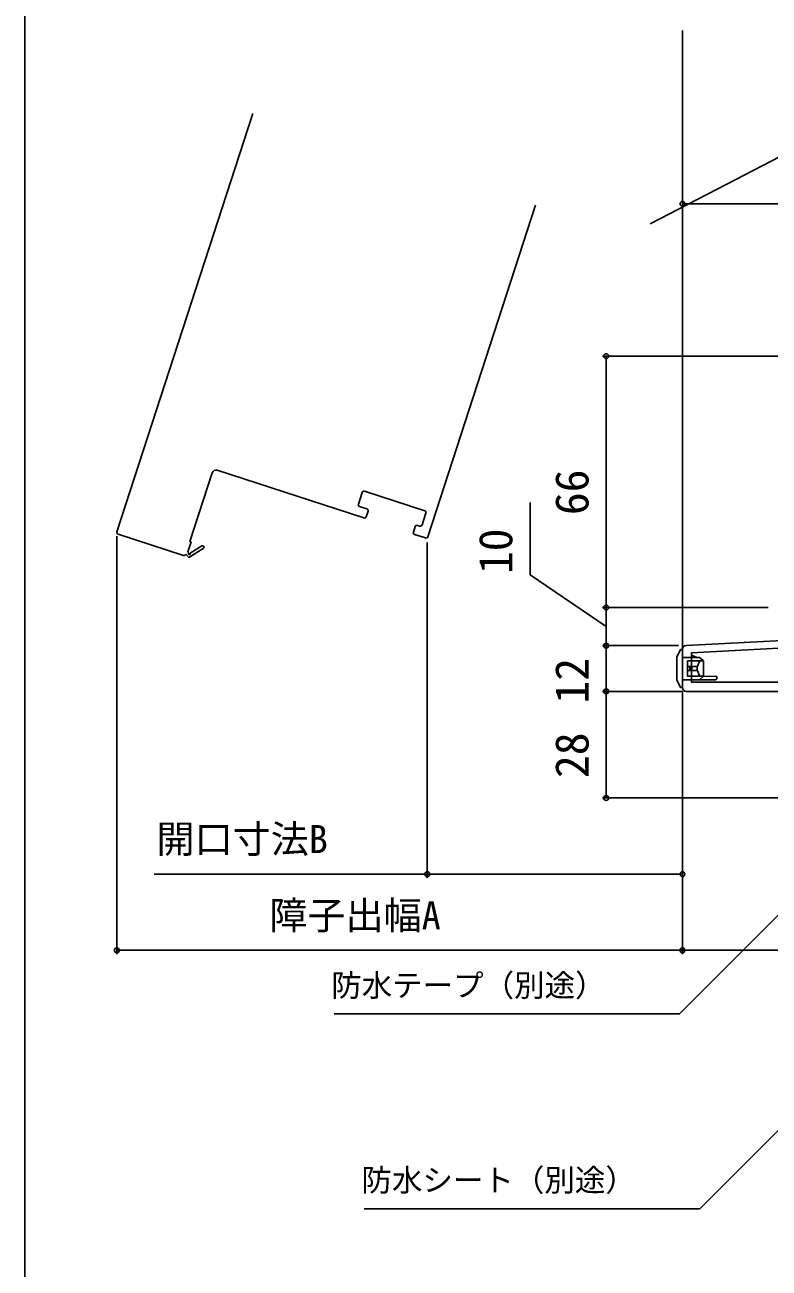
# Model space of a CAD drawing. Units: millimetres, scale not verified. Extents: x -525 to 525, y -783 to 778.
# Drawn here: x -525 to -329.7, y -108.4 to 218.1 of the extents above; entities that cross this region are included whole.
import ezdxf
from ezdxf.enums import TextEntityAlignment as Align

# ---------------------------------------------------------------- set-up
doc = ezdxf.new("R2010")
doc.units = ezdxf.units.MM
doc.header["$LTSCALE"] = 4
for name, color, linetype in [('0-2_YKK_11', 7, 'Continuous'), ('0-4_YKK_12', 2, 'Continuous'), ('0-5_YKK_13', 4, 'Continuous'), ('0-7_YKK_D', 6, 'Continuous'), ('0-8_YKK_ZWAK', 7, 'Continuous')]:
    doc.layers.add(name, color=color, linetype=linetype)
doc.styles.add('ＭＳ ゴシック', font='')
doc.styles.get('ＭＳ ゴシック').set_extended_font_data('MS Gothic')

msp = doc.modelspace()

# ---------------------------------------------------------------- linework, layer by layer
at = {"layer": '0-2_YKK_11'}
msp.add_line((-352.443, 54.12), (-352.443, 44.069), dxfattribs=at)
for points in [[(-351.443, 43.069), (-290.843, 43.069), (-290.843, 15.069), (-287.443, 15.069), (-287.443, 16.969), (-287.943, 17.469), (-288.443, 17.969), (-288.443, 43.069), (-237.443, 43.069), (-237.443, 44.569), (-224.943, 44.569), (-224.943, 43.069), (-222.443, 43.069), (-222.443, 47.069), (-237.443, 47.069), (-237.443, 99.069), (-239.243, 99.069), (-239.243, 97.069), (-247.443, 97.069), (-247.443, 93.769)], [(-301.228, 71.896), (-300.236, 66.269), (-305.043, 66.269), (-305.043, 71.626), (-304.501, 72.493), (-304.821, 73.069), (-307.443, 73.069), (-307.443, 57.428), (-351.496, 55.119)]]:
    msp.add_lwpolyline(points, dxfattribs=at)
msp.add_lwpolyline([(-307.443, 55.425), (-350.043, 53.192), (-350.043, 45.469), (-307.443, 45.469)], close=True, dxfattribs=at)
for centre, start, end in [((-351.443, 54.12), 93.00003, 180), ((-351.443, 44.069), 180.00001, 269.99999)]:
    msp.add_arc(centre, 1, start, end, dxfattribs=at)
at = {"layer": '0-4_YKK_12'}
for p, q in [((-352.443, 54.12), (-352.443, 216.569)), ((-302.498, 196.208), (-338.421, 177.508)), ((-465.147, 194.793), (-500.838, 84.946)), ((-338.421, 177.508), (-360.885, 165.814)), ((-419.239, 83.668), (-390.964, 170.689)), ((-474.555, 101.115), (-436.037, 88.6)), ((-437.488, 92.226), (-436.499, 95.269)), ((-435.869, 95.59), (-420.081, 90.46)), ((-435.265, 90.978), (-437.167, 91.596)), ((-435.407, 88.921), (-434.944, 90.348)), ((-419.76, 89.83), (-420.749, 86.787)), ((-422.58, 86.33), (-423.043, 84.904)), ((-421.379, 86.466), (-421.95, 86.651)), ((-500.517, 84.316), (-483.398, 78.753)), ((-422.722, 84.274), (-419.869, 83.347)), ((-478.596, 81.251), (-481.634, 79.378))]:
    msp.add_line(p, q, dxfattribs=at)
for points in [[(-482.014, 79.433), (-482.251, 79.695), (-481.401, 82.31), (-481.686, 82.403), (-475.815, 100.473)], [(-482.768, 79.074), (-481.995, 78.216), (-478.176, 80.57)]]:
    msp.add_lwpolyline(points, dxfattribs=at)
for centre, radius, start, end in [((-474.864, 100.164), 1, 72, 162), ((-436.023, 95.115), 0.5, 72, 162), ((-437.012, 92.071), 0.5, 162, 252), ((-435.883, 89.076), 0.5, 252, 342), ((-435.419, 90.502), 0.5, 342, 72), ((-420.236, 89.985), 0.5, 342, 72), ((-500.363, 84.791), 0.5, 162, 252), ((-422.568, 84.749), 0.5, 162, 252), ((-422.104, 86.176), 0.5, 72, 162), ((-421.225, 86.942), 0.5, 252, 342), ((-419.715, 83.822), 0.5, 252, 342), ((-483.244, 79.229), 0.5, 252, 342), ((-481.847, 79.247), 0.25, 132, 31.64297), ((-478.386, 80.91), 0.4, 301.64297, 121.64297)]:
    msp.add_arc(centre, radius, start, end, dxfattribs=at)
at = {"layer": '0-5_YKK_13'}
for p, q in [((-353.943, 52.069), (-353.026, 53.903)), ((-352.758, 54.069), (-352.73, 54.069)), ((-352.73, 54.069), (-352.443, 54.069)), ((-352.443, 54.069), (-352.443, 53.069)), ((-352.443, 53.069), (-352.443, 45.069)), ((-353.943, 52.069), (-353.943, 51.569)), ((-353.943, 46.569), (-353.943, 51.569)), ((-347.943, 51.969), (-352.443, 51.969)), ((-351.143, 51.069), (-347.707, 51.069)), ((-351.143, 50.965), (-351.143, 51.069)), ((-351.143, 50.965), (-351.143, 49.569)), ((-350.543, 49.569), (-351.143, 49.569)), ((-351.143, 49.569), (-351.143, 48.569)), ((-350.543, 49.569), (-350.543, 48.569)), ((-350.449, 49.569), (-350.543, 49.569)), ((-350.449, 49.569), (-350.256, 49.569)), ((-349.943, 49.569), (-350.256, 49.569)), ((-349.943, 49.569), (-349.943, 48.569)), ((-349.811, 49.569), (-349.943, 49.569)), ((-349.811, 49.569), (-349.629, 49.569)), ((-349.529, 49.569), (-349.629, 49.569)), ((-349.529, 49.569), (-349.384, 49.569)), ((-348.536, 49.569), (-349.384, 49.569)), ((-348.243, 51.069), (-347.943, 51.069)), ((-346.943, 51.069), (-347.943, 51.969)), ((-347.008, 51.069), (-347.707, 51.069)), ((-347.008, 51.069), (-346.943, 51.069)), ((-346.943, 51.069), (-346.943, 47.069)), ((-353.943, 46.069), (-353.943, 46.569)), ((-353.943, 46.069), (-353.026, 44.235)), ((-347.943, 46.069), (-352.443, 46.069)), ((-350.543, 48.569), (-351.143, 48.569)), ((-351.143, 48.569), (-351.143, 47.173)), ((-350.449, 48.569), (-350.543, 48.569)), ((-350.256, 48.569), (-350.449, 48.569)), ((-349.943, 48.569), (-350.256, 48.569)), ((-349.811, 48.569), (-349.943, 48.569)), ((-349.629, 48.569), (-349.811, 48.569)), ((-349.529, 48.569), (-349.629, 48.569)), ((-349.384, 48.569), (-349.529, 48.569)), ((-347.943, 47.069), (-348.243, 47.069)), ((-347.943, 46.069), (-346.943, 47.069)), ((-343.743, 46.069), (-347.943, 46.069)), ((-347.008, 47.069), (-347.707, 47.069)), ((-346.943, 47.069), (-347.008, 47.069)), ((-343.443, 46.991), (-346.991, 47.022)), ((-346.991, 47.022), (-343.443, 46.991)), ((-343.743, 46.069), (-343.443, 46.369)), ((-343.443, 46.991), (-343.443, 46.369)), ((-352.73, 44.069), (-352.758, 44.069))]:
    msp.add_line(p, q, dxfattribs=at)
for points in [[(-350.043, 51.969), (-350.043, 52.569), (-348.625, 51.969)], [(-348.536, 49.569), (-348.536, 48.569), (-349.384, 48.569)], [(-347.707, 47.069), (-351.143, 47.069), (-351.143, 47.173)], [(-352.443, 45.069), (-352.443, 44.069), (-352.73, 44.069)]]:
    msp.add_lwpolyline(points, dxfattribs=at)
for centre, radius, start, end in [((-352.758, 53.769), 0.3, 90, 153.43495), ((-349.133, 50.136), 0.823, 316.45882, 351.2011), ((-348.949, 48.093), 0.63, 3.21963, 49.12045), ((-352.758, 44.369), 0.3, 206.56505, 270)]:
    msp.add_arc(centre, radius, start, end, dxfattribs=at)
for centre, major_axis, start_param, end_param in [((-346.154, 49.069), (0, 2.9), 0.8581397, 1.2402914), ((-347.707, 50.769), (0, 0.3), 6.2831853, 7.141325), ((-346.154, 49.069), (0, 2.9), 1.9013013, 2.283453), ((-347.707, 47.369), (0, 0.3), 2.283453, 3.1415927)]:
    msp.add_ellipse(centre, major_axis=major_axis, ratio=0.789474, start_param=start_param, end_param=end_param, dxfattribs=at)
at = {"layer": '0-7_YKK_D'}
for p, q in [((-352.443, 152.069), (-352.443, 172.069)), ((-352.443, 171.069), (-237.443, 171.069)), ((-323.785, 131.069), (-373.443, 131.069)), ((-372.443, 131.069), (-372.443, 65.069)), ((-500.863, 83.791), (-500.863, -25.931)), ((-419.394, 82.192), (-419.394, -5.931)), ((-330.443, 65.069), (-373.443, 65.069)), ((-329.943, 65.069), (-373.443, 65.069)), ((-372.443, 55.068), (-372.443, 65.069)), ((-353.443, 55.069), (-373.443, 55.069)), ((-353.443, 55.068), (-373.443, 55.068)), ((-372.443, 43.069), (-372.443, 55.069)), ((-352.443, 43.069), (-373.443, 43.069)), ((-352.443, 43.069), (-373.443, 43.069)), ((-372.443, 43.069), (-372.443, 15.069)), ((-352.443, 43.069), (-352.443, -25.931)), ((-352.443, 43.069), (-352.443, -5.931)), ((-352.443, 43.069), (-352.443, -25.931)), ((-291.343, 15.069), (-373.443, 15.069)), ((-352.443, -24.931), (-500.863, -24.931)), ((-352.443, -24.931), (-287.443, -24.931))]:
    msp.add_line(p, q, dxfattribs=at)
for points in [[(-372.443, 60.068), (-392.443, 73.7), (-392.443, 92.7)], [(-291.792, 19.794), (-293.596, 17.99), (-353.211, -41.625), (-443.879, -41.625)], [(-352.443, -4.931), (-419.394, -4.931), (-491.114, -4.931)], [(-286.443, -31.347), (-288.247, -33.15), (-347.862, -92.766), (-435.973, -92.766)]]:
    msp.add_lwpolyline(points, dxfattribs=at)
for centre in [(-352.443, 171.069), (-372.443, 131.069), (-372.443, 65.069), (-372.443, 65.069), (-372.443, 55.069), (-372.443, 55.068), (-372.443, 43.069), (-372.443, 43.069), (-372.443, 15.069), (-419.394, -4.931), (-352.443, -4.931), (-500.863, -24.931), (-352.443, -24.931), (-352.443, -24.931)]:
    msp.add_circle(centre, 0.637, dxfattribs=at)
at = {"layer": '0-8_YKK_ZWAK'}
msp.add_line((-525, 747.3), (-525, -782.7), dxfattribs=at)

# ---------------------------------------------------------------- texts
at = {"layer": '0-7_YKK_D', "style": 'ＭＳ ゴシック'}
for s, p in [('66', (-374.443, 89.342)), ('10', (-394.443, 73.859)), ('12', (-374.443, 39.865)), ('28', (-374.443, 20.308))]:
    msp.add_text(s, height=8.798, rotation=90, dxfattribs=at).set_placement(p, align=Align.BOTTOM_LEFT)
for s, height, p in [('開口寸法B', 7.331, (-490.478, -1.567)), ('障子出幅A', 7.331, (-460.858, -21.624)), ('防水テープ（別途）', 5.865, (-444.617, -38.812)), ('防水シート（別途）', 5.865, (-436.677, -89.953))]:
    msp.add_text(s, height=height, dxfattribs=at).set_placement(p, align=Align.BOTTOM_LEFT)

doc.saveas('drawing.dxf')
